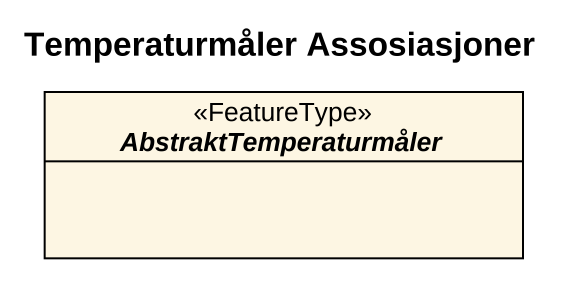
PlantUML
@startuml
title Temperaturmåler Assosiasjoner
hide circle
hide empty members
abstract class AbstraktTemperaturmåler <<FeatureType>>
@enduml
